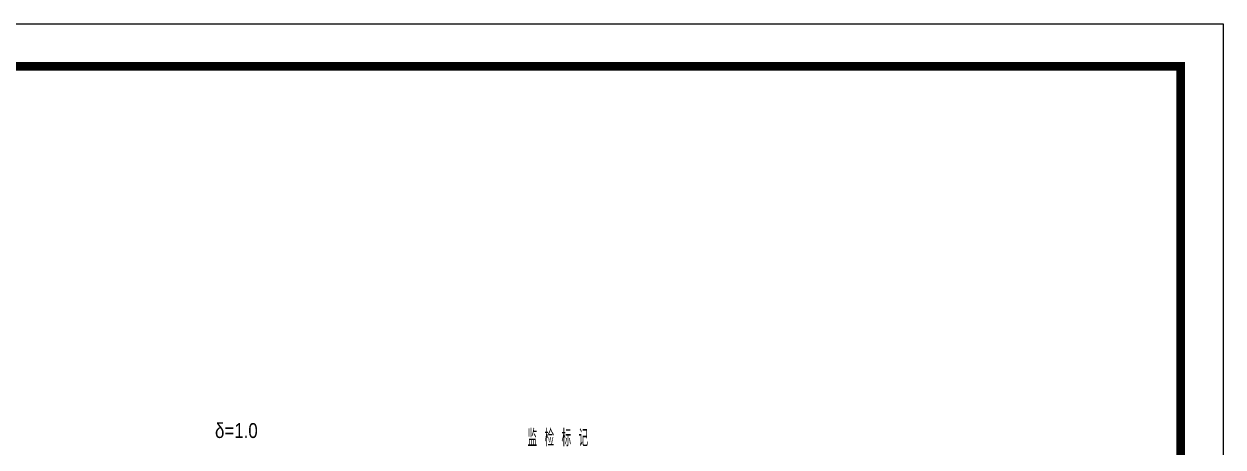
# Model space of a CAD drawing. Header units: millimetres. Extents: x 35105 to 485432, y -50286 to 1224.
# Drawn here: x 482606 to 485432, y -45290 to -44293 of the extents above; entities that cross this region are included whole.
import ezdxf
from ezdxf.enums import TextEntityAlignment as Align

# ---------------------------------------------------------------- set-up
doc = ezdxf.new("R2010")
doc.units = ezdxf.units.MM
doc.layers.get('0').update_dxf_attribs({"lineweight": 18})
doc.layers.add('13', color=3, linetype='Continuous')
doc.layers.add('BORDER', color=7, linetype='Continuous')
doc.styles.add('SBHZ', font='tcc_simp.shx', dxfattribs={"width": 0.85, "bigfont": 'tcc_hzdx.shx'})
doc.styles.get("Standard").update_dxf_attribs({"font": 'gbenor.shx', "width": 0.7, "bigfont": 'gbcbig.shx'})

msp = doc.modelspace()

# ---------------------------------------------------------------- linework, layer by layer
msp.add_lwpolyline([(481232.1069, -44292.81965), (485432.1069, -44292.81965), (485432.1069, -50232.81965), (481232.1069, -50232.81965)], close=True)
at = {"layer": 'BORDER', "color": 4, "linetype": 'Continuous', "lineweight": -3, "ltscale": 5, "const_width": 20}
msp.add_lwpolyline([(481732.1069, -44392.81965), (485332.1069, -44392.81965), (485332.1069, -50132.81965), (481732.1069, -50132.81965)], close=True, dxfattribs=at)

# ---------------------------------------------------------------- texts
at = {"layer": '13', "style": 'SBHZ', "width": 0.85}
msp.add_text('δ=1.0', height=35, dxfattribs=at).set_placement((483056.16902, -45251.56001), align=Align.MIDDLE_LEFT)
at = {"layer": '13', "width": 0.75}
for s, p in [('监', (483793.02127, -45288.93714)), ('检', (483833.02127, -45288.93714)), ('标', (483873.02127, -45288.93714)), ('记', (483913.02127, -45288.93714))]:
    msp.add_text(s, height=40, dxfattribs=at).set_placement(p)

doc.saveas('drawing.dxf')
